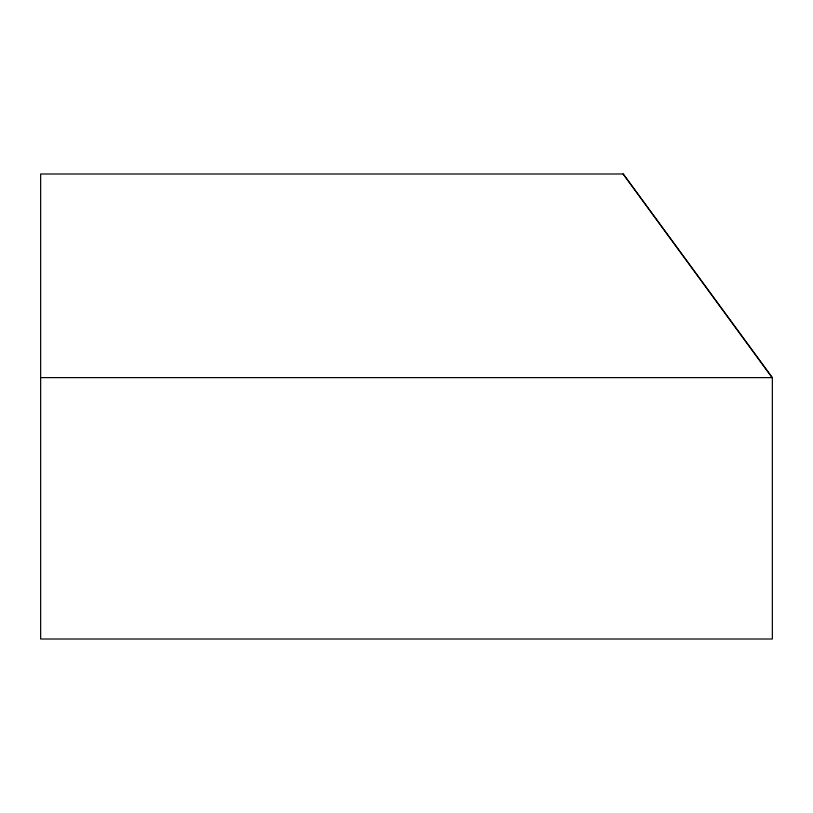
<?xml version="1.0" encoding="UTF-8"?>
<svg xmlns="http://www.w3.org/2000/svg" width="813" height="813" viewBox="0 0 813 813"><rect width="100%" height="100%" fill="white"/><g stroke="black" fill="none" stroke-linecap="round" stroke-linejoin="round"><path stroke-width="1.22" d="M623.175 173.992L40.65 173.992L40.65 639.008L772.35 639.008L772.35 377.618L623.175 173.992L772.35 377.954M40.65 377.618L772.35 377.618"/></g></svg>
